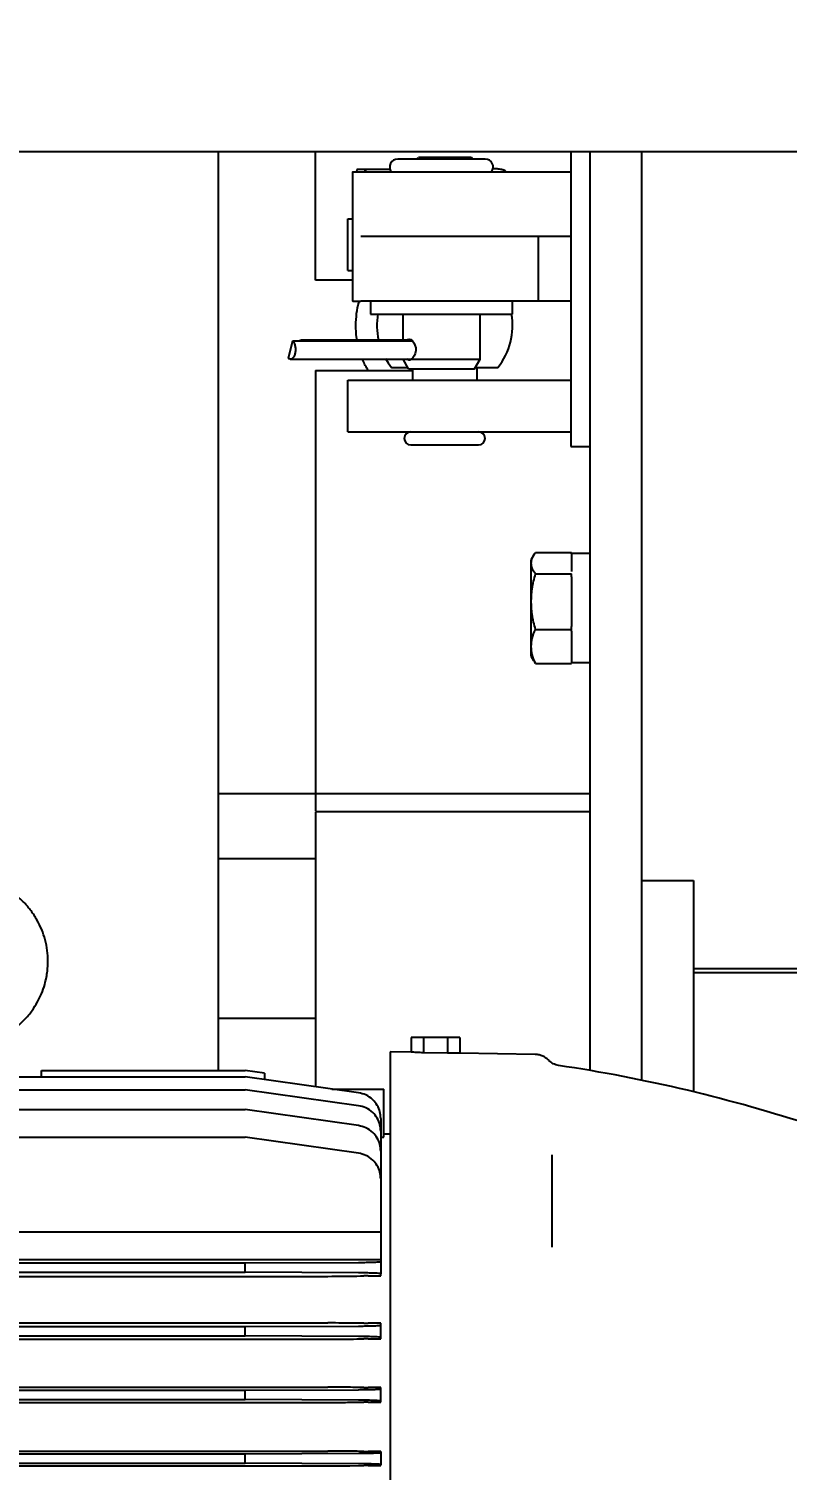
# Model space of a CAD drawing. Header units: millimetres. Extents: x 1293 to 41893, y 1011 to 26911.
# Drawn here: x 23903.7 to 24060.2, y 6788.2 to 7085.7 of the extents above; entities that cross this region are included whole.
import ezdxf

# ---------------------------------------------------------------- set-up
doc = ezdxf.new("R2010")
doc.units = ezdxf.units.MM
doc.header["$LTSCALE"] = 50
doc.layers.add('CAPA_1', color=7, linetype='Continuous')
doc.layers.add('MAQUINAS', color=11, linetype='Continuous')
doc.styles.add('SLDTEXTSTYLE0', font='TXT', dxfattribs={"width": 0.75})
doc.dimstyles.new('SLDDIMSTYLE0', dxfattribs={"dimtxt": 100, "dimasz": 100, "dimexe": 0, "dimexo": 0.0625, "dimgap": 25, "dimtad": 2, "dimdec": 0, "dimlfac": 1.5, "dimrnd": 1e-09, "dimzin": 12, "dimdsep": 46, "dimtxsty": 'SLDTEXTSTYLE0', "dimsah": 1, "dimcen": 0.09, "dimadec": 0, "dimazin": 3, "dimtfac": 1, "dimtdec": 0, "dimtofl": 0, "dimtmove": 0, "dimatfit": 3, "dimfxl": 1, "dimfrac": 2, "dimtolj": 1, "dimtzin": 12, "dimarcsym": 0})

# ---------------------------------------------------------------- blocks, each defined once
blk = doc.blocks.new('_D_28')
at = {"layer": 'CAPA_1', "transparency": 16777216}
for p, q in [((23097.89, 7144.96), (23097.89, 9212.28)), ((25942.46, 7144.96), (25942.46, 9212.28)), ((25942.46, 9162.28), (23097.89, 9162.28))]:
    blk.add_line(p, q, dxfattribs=at)
for points in [[(23097.89, 9162.28), (23197.89, 9146.89), (23197.89, 9177.66)], [(25942.46, 9162.28), (25842.46, 9177.66), (25842.46, 9146.89)]]:
    blk.add_solid(points, dxfattribs=at)
at = {"layer": 'CAPA_1', "transparency": 16777216, "insert": (24372.4, 9291.18), "char_height": 100, "attachment_point": 1, "style": 'SLDTEXTSTYLE0'}
blk.add_mtext('4267', dxfattribs=at)

msp = doc.modelspace()

# ---------------------------------------------------------------- linework, layer by layer
at = {"color": 7, "linetype": 'Continuous', "lineweight": 25}
for p, q in [((25245.9106964, 7060.3262403), (23794.4440298, 7060.3262403)), ((23982.6104941, 6877.5681195), (23982.6104941, 6874.4925455)), ((23992.6178988, 6877.5681195), (23982.6104941, 6877.5681195)), ((23985.1123453, 6877.5681195), (23985.1123453, 6874.3783772)), ((23990.1160476, 6877.5681195), (23990.1160476, 6874.2909909)), ((23992.6178988, 6877.5681195), (23992.6178988, 6874.3178656)), ((23982.6104941, 6874.4925455), (23978.2808631, 6874.5681195)), ((23978.2808631, 6874.5681195), (23978.2808631, 6667.2347861)), ((23990.1160476, 6874.2909909), (23985.1123453, 6874.3783772)), ((24008.1782329, 6874.046259), (23992.6178988, 6874.3178656)), ((23830.9808631, 6869.4218801), (23948.3141964, 6869.4218801)), ((23906.3141964, 6869.4218801), (23906.3141964, 6870.736766)), ((23906.3141964, 6870.736766), (23948.3141964, 6870.736766)), ((23952.3141964, 6870.1746026), (23948.3141964, 6870.736766)), ((23971.7231196, 6866.1319705), (23948.3141964, 6869.4218801)), ((23952.3141964, 6870.1746026), (23952.3141964, 6868.8597168)), ((23830.9808631, 6866.7550663), (23948.3141964, 6866.7550663)), ((23971.7231196, 6863.4651567), (23948.3141964, 6866.7550663)), ((23966.2479684, 6866.9014528), (23976.9808631, 6866.9014528)), ((23976.9808631, 6856.9905458), (23976.9808631, 6866.9014528)), ((23830.9808631, 6862.6491862), (23948.3141964, 6862.6491862)), ((23971.7231196, 6859.3592766), (23948.3141964, 6862.6491862)), ((23976.3141964, 6860.8505408), (23976.3141964, 6828.7697796)), ((23976.3141964, 6856.9905458), (23976.9808631, 6856.9905458)), ((23978.2808631, 6857.5681195), (23976.9808631, 6857.5681195)), ((23830.9808631, 6856.9546052), (23948.3141964, 6856.9546052)), ((23971.7231196, 6853.6646956), (23948.3141964, 6856.9546052)), ((24011.6141964, 6853.3092477), (24011.6141964, 6834.2426121)), ((23802.9808631, 6837.3987457), (23976.3141964, 6837.3987457)), ((23802.9808631, 6831.6833806), (23976.3141964, 6831.6833806)), ((23830.9808631, 6831.0004749), (23948.3141964, 6831.0004749)), ((23948.3141964, 6831.0004749), (23971.7231196, 6831.1153611)), ((23948.3141964, 6829.0690974), (23948.3141964, 6831.0004749)), ((23813.9171397, 6828.2394803), (23965.3779198, 6828.2394803)), ((23830.9808631, 6829.0690974), (23948.3141964, 6829.0690974)), ((23971.7231196, 6828.9542112), (23948.3141964, 6829.0690974)), ((23965.3779198, 6828.2394803), (23966.24065, 6828.2447005)), ((23973.7197048, 6828.3306781), (23972.8569746, 6828.3255385)), ((23973.7197048, 6828.3306781), (23976.3141964, 6828.3306781)), ((23976.3141964, 6828.3306781), (23976.3141964, 6828.7697796)), ((23813.9171397, 6818.6289524), (23965.3779198, 6818.6289524)), ((23966.24065, 6818.6240349), (23965.3779198, 6818.6289524)), ((23972.8569746, 6818.5477258), (23973.7197048, 6818.5428645)), ((23976.3141964, 6818.5428645), (23973.7197048, 6818.5428645)), ((23976.3141964, 6815.330395), (23976.3141964, 6818.5428645)), ((23830.9808631, 6817.8671416), (23948.3141964, 6817.8671416)), ((23830.9808631, 6815.935764), (23948.3141964, 6815.935764)), ((23948.3141964, 6817.8671416), (23971.7231196, 6817.9820278)), ((23948.3141964, 6815.935764), (23948.3141964, 6817.8671416)), ((23971.7231196, 6815.8208779), (23948.3141964, 6815.935764)), ((23813.9171397, 6815.2504256), (23965.3779198, 6815.2504256)), ((23965.3779198, 6815.2504256), (23966.24065, 6815.254983)), ((23973.7197048, 6815.330395), (23972.8569746, 6815.3258689)), ((23973.7197048, 6815.330395), (23976.3141964, 6815.330395)), ((23813.9171397, 6805.3807361), (23965.3779198, 6805.3807361)), ((23830.9808631, 6804.7338083), (23948.3141964, 6804.7338083)), ((23948.3141964, 6804.7338083), (23971.7231196, 6804.8486944)), ((23948.3141964, 6802.8024307), (23948.3141964, 6804.7338083)), ((23966.24065, 6805.3763253), (23965.3779198, 6805.3807361)), ((23972.8569746, 6805.3076578), (23973.7197048, 6805.3032695)), ((23976.3141964, 6805.3032695), (23973.7197048, 6805.3032695)), ((23976.3141964, 6805.033126), (23976.3141964, 6805.3032695)), ((23976.3141964, 6802.2763337), (23976.3141964, 6805.033126)), ((23813.9171397, 6802.2023062), (23965.3779198, 6802.2023062)), ((23830.9808631, 6802.8024307), (23948.3141964, 6802.8024307)), ((23971.7231196, 6802.6875445), (23948.3141964, 6802.8024307)), ((23965.3779198, 6802.2023062), (23966.24065, 6802.2065161)), ((23973.7197048, 6802.2763337), (23972.8569746, 6802.2721354)), ((23973.7197048, 6802.2763337), (23976.3141964, 6802.2763337)), ((23813.9171397, 6792.179148), (23965.3779198, 6792.179148)), ((23830.9808631, 6791.6004749), (23948.3141964, 6791.6004749)), ((23948.3141964, 6791.6004749), (23971.7231196, 6791.7153611)), ((23948.3141964, 6789.6690974), (23948.3141964, 6791.6004749)), ((23966.24065, 6792.1750129), (23965.3779198, 6792.179148)), ((23972.8569746, 6792.1105317), (23973.7197048, 6792.1064045)), ((23976.3141964, 6792.1064045), (23973.7197048, 6792.1064045)), ((23976.3141964, 6792.1064045), (23976.3141964, 6789.3697796)), ((23813.9171397, 6789.116083), (23965.3779198, 6789.116083)), ((23830.9808631, 6789.6690974), (23948.3141964, 6789.6690974)), ((23971.7231196, 6789.5542112), (23948.3141964, 6789.6690974)), ((23965.3779198, 6789.116083), (23966.24065, 6789.1201134)), ((23973.7197048, 6789.1870255), (23972.8569746, 6789.1829981)), ((23973.7197048, 6789.1870255), (23976.3141964, 6789.1870255)), ((23976.3141964, 6789.1870255), (23976.3141964, 6789.3697796))]:
    msp.add_line(p, q, dxfattribs=at)
at = {"color": 7, "linetype": 'Continuous', "lineweight": 25, "flags": 128}
msp.add_lwpolyline([(23966.24065, 6789.1201134), (23969.9457533, 6789.1553337), (23972.8569746, 6789.1829981)], dxfattribs=at)
at = {"color": 7, "linetype": 'Continuous', "lineweight": 25}
msp.add_arc((23965.659824, 6555.285004), 320, 71.790810503, 81.499941536, dxfattribs=at)
for points, knots in [([(23901.0916358, 6879.6251622), (23901.6933905, 6880.1404552), (23902.9075376, 6881.1801504), (23904.3639714, 6882.9859223), (23905.5055547, 6884.7956289), (23906.3741632, 6886.6129719), (23906.9703493, 6888.3244919), (23907.3437294, 6889.9016968), (23907.5886055, 6891.5070901), (23907.6903416, 6893.3495316), (23907.5455503, 6895.5059906), (23907.1159369, 6897.6875457), (23906.4055005, 6899.8108607), (23905.4303732, 6901.8257428), (23904.2084748, 6903.6997255), (23902.769064, 6905.3941434), (23901.3284163, 6906.7169946), (23899.9824907, 6907.7226076), (23898.6992507, 6908.5297518), (23897.1340792, 6909.3336601), (23895.125406, 6910.1305259), (23892.5679363, 6910.7426425), (23890.672482, 6910.8457143), (23889.6475298, 6910.9014495)], [0, 0, 0, 0, 0.0544021976, 0.1097661019, 0.1587698069, 0.2013519898, 0.2480451226, 0.2831589857, 0.3127051652, 0.3596691999, 0.4097843824, 0.4609949694, 0.5122005037, 0.5633885581, 0.6145647695, 0.6656838361, 0.7159344659, 0.748756986, 0.781148425, 0.820107238, 0.8696398426, 0.9295087543, 1, 1, 1, 1]), ([(23985.1123453, 6874.3783772), (23984.6454583, 6874.4091609), (23983.8116938, 6874.4641343), (23982.9775421, 6874.483864), (23982.6104941, 6874.4925455)], [0, 0, 0, 0, 0.5599745866, 1, 1, 1, 1]), ([(23992.6178988, 6874.3178656), (23992.1508511, 6874.3223302), (23991.3168481, 6874.3303027), (23990.4829547, 6874.3030027), (23990.1160476, 6874.2909909)], [0, 0, 0, 0, 0.56000720114, 1, 1, 1, 1]), ([(24011.0349144, 6872.7709156), (24010.8409295, 6872.9567474), (24010.4529598, 6873.3284109), (24009.7447866, 6873.7214336), (24008.9792133, 6873.9857696), (24008.4434656, 6874.0261265), (24008.1755918, 6874.046305)], [0, 0, 0, 0, 0.2500000011, 0.5000000014, 0.7500000011, 1, 1, 1, 1]), ([(24012.9589937, 6871.7700566), (24012.5933121, 6871.8575154), (24011.8619487, 6872.0324331), (24011.3018054, 6872.5341581), (24011.0217338, 6872.7850206)], [0, 0, 0, 0, 0.4999999985, 1, 1, 1, 1]), ([(23976.3141964, 6860.8505408), (23976.2804314, 6861.3042287), (23976.2107819, 6862.2400821), (23975.6389397, 6863.5777179), (23974.6768715, 6864.8025801), (23973.3369244, 6865.7579565), (23972.2493559, 6866.0100104), (23971.7231196, 6866.1319705)], [0, 0, 0, 0, 0.1785607693, 0.3683295918, 0.5630137686, 0.7885577054, 1, 1, 1, 1]), ([(23976.3141964, 6858.183727), (23976.2804314, 6858.6374149), (23976.2107819, 6859.5732683), (23975.6389397, 6860.9109041), (23974.6768715, 6862.1357663), (23973.3369244, 6863.0911427), (23972.2493559, 6863.3431966), (23971.7231196, 6863.4651567)], [0, 0, 0, 0, 0.1785607693, 0.3683295918, 0.5630137686, 0.7885577054, 1, 1, 1, 1]), ([(23976.3141964, 6854.0778469), (23976.2804314, 6854.5315348), (23976.2107819, 6855.4673882), (23975.6389397, 6856.805024), (23974.6768715, 6858.0298862), (23973.3369244, 6858.9852625), (23972.2493559, 6859.2373165), (23971.7231196, 6859.3592766)], [0, 0, 0, 0, 0.1785607693, 0.3683295918, 0.5630137686, 0.7885577054, 1, 1, 1, 1]), ([(23976.3141964, 6848.3832659), (23976.2804314, 6848.8369538), (23976.2107819, 6849.7728072), (23975.6389397, 6851.110443), (23974.6768715, 6852.3353052), (23973.3369244, 6853.2906816), (23972.2493559, 6853.5427355), (23971.7231196, 6853.6646956)], [0, 0, 0, 0, 0.1785607693, 0.3683295918, 0.5630137686, 0.7885577054, 1, 1, 1, 1]), ([(23971.7231196, 6831.1153611), (23972.1677074, 6831.1187339), (23973.0848801, 6831.125692), (23974.3299584, 6831.1519713), (23975.4090028, 6831.1911965), (23976.168465, 6831.2421758), (23976.2666715, 6831.2810031), (23976.3141964, 6831.2997927)], [0, 0, 0, 0, 0.1784612352, 0.368160733, 0.5628331568, 0.7884425028, 1, 1, 1, 1]), ([(23966.24065, 6828.2447005), (23967.4749882, 6828.2598609), (23969.679164, 6828.2869332), (23971.8859768, 6828.3137425), (23972.8569746, 6828.3255385)], [0, 0, 0, 0, 0.5599999233, 1, 1, 1, 1]), ([(23976.3141964, 6828.7697796), (23976.2804314, 6828.7856227), (23976.2107819, 6828.8183035), (23975.6389397, 6828.8650147), (23974.6768715, 6828.9077879), (23973.3369244, 6828.9411503), (23972.2493559, 6828.9499523), (23971.7231196, 6828.9542112)], [0, 0, 0, 0, 0.1785607693, 0.3683295918, 0.5630137686, 0.7885577054, 1, 1, 1, 1]), ([(23972.8569746, 6818.5477258), (23971.6214542, 6818.5619202), (23969.4151675, 6818.5872674), (23967.2106415, 6818.6128004), (23966.24065, 6818.6240349)], [0, 0, 0, 0, 0.5599999617, 1, 1, 1, 1]), ([(23971.7231196, 6817.9820278), (23972.1677074, 6817.9854006), (23973.0848801, 6817.9923586), (23974.3299584, 6818.0186379), (23975.4090028, 6818.0578632), (23976.168465, 6818.1088424), (23976.2666715, 6818.1476697), (23976.3141964, 6818.1664594)], [0, 0, 0, 0, 0.17846123522, 0.368160733, 0.56283315679, 0.78844250282, 1, 1, 1, 1]), ([(23976.3141964, 6815.6364463), (23976.2804314, 6815.6522894), (23976.2107819, 6815.6849701), (23975.6389397, 6815.7316814), (23974.6768715, 6815.7744545), (23973.3369244, 6815.807817), (23972.2493559, 6815.8166189), (23971.7231196, 6815.8208779)], [0, 0, 0, 0, 0.1785607693, 0.3683295918, 0.5630137686, 0.7885577054, 1, 1, 1, 1]), ([(23966.24065, 6815.254983), (23967.4754499, 6815.2682431), (23969.6804497, 6815.291922), (23971.8863698, 6815.3154963), (23972.8569746, 6815.3258689)], [0, 0, 0, 0, 0.5599999973, 1, 1, 1, 1]), ([(23972.8569746, 6805.3076578), (23971.6217538, 6805.3204553), (23969.4160023, 6805.3433082), (23967.2108965, 6805.3662368), (23966.24065, 6805.3763253)], [0, 0, 0, 0, 0.5600000013, 1, 1, 1, 1]), ([(23971.7231196, 6804.8486944), (23972.1677074, 6804.8520673), (23973.0848801, 6804.8590253), (23974.3299584, 6804.8853046), (23975.4090028, 6804.9245299), (23976.168465, 6804.9755091), (23976.2666715, 6805.0143364), (23976.3141964, 6805.033126)], [0, 0, 0, 0, 0.1784612352, 0.368160733, 0.5628331568, 0.7884425028, 1, 1, 1, 1]), ([(23966.24065, 6802.2065161), (23967.4756115, 6802.2187756), (23969.6809, 6802.2406675), (23971.8865074, 6802.2625202), (23972.8569746, 6802.2721354)], [0, 0, 0, 0, 0.5599999997, 1, 1, 1, 1]), ([(23976.3141964, 6802.5031129), (23976.2804314, 6802.5189561), (23976.2107819, 6802.5516368), (23975.6389397, 6802.5983481), (23974.6768715, 6802.6411212), (23973.3369244, 6802.6744837), (23972.2493559, 6802.6832856), (23971.7231196, 6802.6875445)], [0, 0, 0, 0, 0.17856076928, 0.3683295918, 0.56301376858, 0.78855770545, 1, 1, 1, 1]), ([(23972.8569746, 6792.1105317), (23971.6218699, 6792.122561), (23969.4163258, 6792.1440419), (23967.2109954, 6792.1655495), (23966.24065, 6792.1750129)], [0, 0, 0, 0, 0.5600000001, 1, 1, 1, 1]), ([(23971.7231196, 6791.7153611), (23972.1677074, 6791.7187339), (23973.0848801, 6791.725692), (23974.3299584, 6791.7519713), (23975.4090028, 6791.7911965), (23976.168465, 6791.8421758), (23976.2666715, 6791.8810031), (23976.3141964, 6791.8997927)], [0, 0, 0, 0, 0.1784612352, 0.368160733, 0.5628331568, 0.7884425028, 1, 1, 1, 1]), ([(23976.3141964, 6789.3697796), (23976.2804314, 6789.3856227), (23976.2107819, 6789.4183035), (23975.6389397, 6789.4650147), (23974.6768715, 6789.5077879), (23973.3369244, 6789.5411503), (23972.2493559, 6789.5499523), (23971.7231196, 6789.5542112)], [0, 0, 0, 0, 0.1785607693, 0.3683295918, 0.5630137686, 0.7885577054, 1, 1, 1, 1])]:
    msp.add_open_spline(points, degree=3, knots=knots, dxfattribs=at)
at = {"layer": 'MAQUINAS', "linetype": 'Continuous', "lineweight": 25}
for p, q in [((23942.8426964, 6870.736766), (23942.8426964, 7060.3262403)), ((23962.8426964, 7033.8435736), (23962.8426964, 7060.3262403)), ((24015.5093631, 7060.3262403), (24015.5093631, 6999.5102403)), ((24019.5093631, 6870.6669069), (24019.5093631, 7060.3262403)), ((24030.1760298, 6868.6034452), (24030.1760298, 7060.3262403)), ((23971.3560752, 7056.7022758), (23971.3286606, 7056.1769069)), ((23973.4907268, 7056.7022758), (23971.3560752, 7056.7022758)), ((23978.2426964, 7056.7102403), (23973.570323, 7056.7102403)), ((23997.8413276, 7058.8435736), (23979.8440653, 7058.8435736)), ((23983.997397, 7059.1769069), (23983.8049469, 7058.8435736)), ((23995.2137793, 7058.8435736), (23995.0213292, 7059.1769069)), ((23999.6847437, 7056.8426286), (23999.444404, 7056.8530474)), ((23970.4864018, 7056.1769069), (23970.4864018, 7042.8435736)), ((24001.4761497, 7056.1769069), (24015.5093631, 7056.1769069)), ((23969.5093631, 7035.8435736), (23969.5093631, 7046.5102403)), ((23970.5093631, 7042.8435736), (23970.5093631, 7029.5102403)), ((24015.5093631, 7042.8435736), (23972.2120737, 7042.8435736)), ((24008.8426964, 7029.5102403), (24008.8426964, 7042.8435736)), ((23970.5093631, 7033.8435736), (23962.8426964, 7033.8435736)), ((24015.5093631, 7029.5102403), (23972.2120737, 7029.5102403)), ((23974.1760298, 7029.5102403), (23974.1760298, 7026.8435736)), ((23980.8426964, 7026.8435736), (23980.8426964, 7021.4769069)), ((23996.8426964, 7017.5102403), (23996.8426964, 7026.8435736)), ((24003.5093631, 7026.8435736), (24003.5093631, 7029.5102403)), ((23958.1081901, 7021.2857416), (23957.1930635, 7017.734739)), ((23982.778476, 7021.2857416), (23958.1081901, 7021.2857416)), ((23982.3209127, 7021.4769069), (23959.8933801, 7021.4769069)), ((23957.6506268, 7017.5435736), (23982.3209127, 7017.5435736)), ((23962.8426964, 7015.1769069), (23962.8426964, 6924.3140039)), ((23962.8426964, 7015.1769069), (23982.8426964, 7015.1769069)), ((23980.8426964, 7017.5435736), (23980.8426964, 7017.5102403)), ((23980.8426964, 7017.5102403), (23981.997397, 7015.5102403)), ((23982.3209127, 7017.5435736), (23982.6089613, 7017.5350299)), ((23982.8426964, 7015.5102403), (23982.8426964, 7013.1769069)), ((23995.6879959, 7015.5102403), (23996.8426964, 7017.5102403)), ((23996.1760298, 7013.1769069), (23996.1760298, 7015.8435736)), ((23969.5093631, 7002.5102403), (23969.5093631, 7013.1769069)), ((23989.5093631, 7013.1769069), (24015.5093631, 7013.1769069)), ((23989.5093631, 7002.5102403), (24015.5093631, 7002.5102403)), ((24015.5093631, 6999.5102403), (24019.5093631, 6999.5102403)), ((24007.8340597, 6977.0164261), (24007.3493631, 6976.1769069)), ((24008.2425271, 6977.6228082), (24015.6826964, 6977.6228082)), ((24015.6826964, 6977.3921073), (24015.6826964, 6977.6228082)), ((24019.5093631, 6977.4335736), (24015.6826964, 6977.4335736)), ((24008.2425271, 6973.2202773), (24015.6826964, 6973.2202773)), ((24015.6826964, 6972.6204906), (24015.6826964, 6973.2202773)), ((24008.2425271, 6961.774376), (24015.6826964, 6961.774376)), ((24015.6826964, 6961.4052902), (24015.6826964, 6962.3741627)), ((24007.3493631, 6956.1769069), (24007.8340597, 6955.3373878)), ((24007.8730359, 6955.3598907), (24008.2425271, 6954.7310057)), ((24008.2425271, 6954.7310057), (24015.6826964, 6954.7310057)), ((24015.6826964, 6955.1000915), (24015.6826964, 6954.7310057)), ((24015.6826964, 6954.9202403), (24019.5093631, 6954.9202403)), ((24019.5093631, 6927.8435736), (23942.8426964, 6927.8435736)), ((24019.5093631, 6924.0806706), (23962.8426964, 6924.0806706)), ((23962.8426964, 6924.0806706), (23962.8426964, 6867.3800326)), ((23942.8426964, 6914.5102403), (23962.8426964, 6914.5102403)), ((24030.1760298, 6909.9712628), (24040.8426964, 6909.9712628)), ((24040.8426964, 6909.9712628), (24040.8426964, 6866.3258544)), ((24835.1465977, 6891.6757554), (24040.8426964, 6891.6757554)), ((24835.1465381, 6891.6736981), (24040.8426964, 6891.6736981)), ((24040.8426964, 6890.933961), (24835.1251157, 6890.933961)), ((23962.8426964, 6881.4522048), (23942.8426964, 6881.4522048))]:
    msp.add_line(p, q, dxfattribs=at)
at = {"layer": 'MAQUINAS', "linetype": 'Continuous', "lineweight": 25, "flags": 128}
for points in [[(23981.6796232, 7021.4769069), (23981.8679608, 7021.6298403), (23982.1685399, 7021.6812973), (23982.5024148, 7021.5764704), (23982.8438284, 7021.3175141), (23983.1414531, 7020.9410065), (23983.3783089, 7020.4531688), (23983.5169124, 7019.8890162), (23983.5361389, 7019.3151099), (23983.4348236, 7018.7409944), (23983.2242113, 7018.2225338), (23982.9450913, 7017.811961), (23982.6126849, 7017.5102403)], [(23977.3082714, 7017.6448663), (23977.8400705, 7016.7754093), (23978.5270431, 7015.8275766)]]:
    msp.add_lwpolyline(points, dxfattribs=at)
at = {"layer": 'MAQUINAS', "linetype": 'Continuous', "lineweight": 25}
for centre, radius, start, end in [((23973.7110446, 7055.9615877), 0.7617632, 100.645468995, 161.96759372), ((23979.8426964, 7057.1769069), 1.6666667, 90, 216.869897646), ((23997.8426964, 7057.1769069), 1.6666667, 323.130102354, 90), ((23989.5093631, 7024.5102403), 14, 170.324109208, 192.513303502), ((23989.5093631, 7024.5102403), 14, 321.672279499, 9.656383896), ((23982.5093631, 7001.1769069), 1.3333333, 90, 270), ((23996.5093631, 7001.1769069), 1.3333333, 270, 90)]:
    msp.add_arc(centre, radius, start, end, dxfattribs=at)
for points, knots in [([(23994.9235645, 7059.1769069), (23994.9494399, 7059.1769069), (23995.0468075, 7059.1769069), (23994.3391697, 7059.1769069), (23992.9096055, 7059.1769069), (23990.9069758, 7059.1769069), (23988.7086764, 7059.1769069), (23986.6192668, 7059.1769069), (23985.0047737, 7059.1769069), (23984.0766976, 7059.1769069), (23984.0899856, 7059.1769069), (23984.0951617, 7059.1769069)], [0, 0, 0, 0, 0.0452415461, 0.1702415461, 0.2952415461, 0.4202415461, 0.5452415461, 0.6702415461, 0.7952415461, 0.9202415461, 1, 1, 1, 1]), ([(24000.4173386, 7056.7877664), (24000.285273, 7056.8002495), (24000.0509047, 7056.8224023), (23999.7960074, 7056.8364825), (23999.6847437, 7056.8426286)], [0, 0, 0, 0, 0.5634960086, 1, 1, 1, 1]), ([(24002.2170343, 7056.1769069), (24002.1871908, 7056.2114184), (24002.0840783, 7056.3306596), (24001.866705, 7056.4651783), (24001.6106998, 7056.5816925), (24001.3555558, 7056.6560678), (24001.04518, 7056.7162433), (24000.722181, 7056.7623956), (24000.4698905, 7056.7833927), (24000.4173386, 7056.7877664)], [0, 0, 0, 0, 0.0592135203, 0.204589623, 0.3340122519, 0.4626496436, 0.6599839874, 0.9291749684, 1, 1, 1, 1]), ([(23970.5611855, 7056.1769069), (23970.5411759, 7056.1769069), (23970.4650362, 7056.1769069), (23971.0053836, 7056.1769069), (23972.1632036, 7056.1769069), (23973.9557436, 7056.1769069), (23976.2643053, 7056.1769069), (23979.0218538, 7056.1769069), (23982.1266293, 7056.1769069), (23985.4698514, 7056.1769069), (23988.9319483, 7056.1769069), (23992.3932061, 7056.1769069), (23995.7199939, 7056.1769069), (23998.835162, 7056.1769069), (24000.5958205, 7056.1769069), (24001.4761497, 7056.1769069)], [0, 0, 0, 0, 0.0288500446, 0.1097792075, 0.1907083705, 0.2716375334, 0.3525666964, 0.4334958593, 0.5144250223, 0.5953541852, 0.6762833482, 0.7572125111, 0.8381416741, 0.919070837, 1, 1, 1, 1]), ([(23969.5093631, 7046.5102403), (23969.5548496, 7046.5102403), (23969.6240261, 7046.5102403), (23970.2664124, 7046.5102403), (23970.4864018, 7046.5102403)], [0, 0, 0, 0, 0.6575433152, 1, 1, 1, 1]), ([(23969.5093631, 7035.8435736), (23969.5559312, 7035.8435736), (23969.627692, 7035.8435736), (23970.2802667, 7035.8435736), (23970.5093631, 7035.8435736)], [0, 0, 0, 0, 0.648934663, 1, 1, 1, 1]), ([(23970.5776077, 7029.5102403), (23970.5659404, 7029.5102403), (23970.5316313, 7029.5102403), (23971.0388346, 7029.5102403), (23971.820994, 7029.5102403), (23972.2120737, 7029.5102403)], [0, 0, 0, 0, 0.20486773358, 0.60243386679, 1, 1, 1, 1]), ([(23971.1760298, 7024.5102403), (23971.2137887, 7025.3241491), (23971.2893066, 7026.9519666), (23971.5741779, 7028.6330135), (23971.8631609, 7029.4563657), (23971.88207, 7029.5102403)], [0, 0, 0, 0, 0.483088404, 0.9661768079, 1, 1, 1, 1]), ([(23971.4595286, 7021.4769069), (23971.4167903, 7021.6740569), (23971.2011291, 7022.6688922), (23971.1871991, 7023.6908264), (23971.1760298, 7024.5102403)], [0, 0, 0, 0, 0.1981735099, 1, 1, 1, 1]), ([(23959.4668565, 7021.2857416), (23959.4901384, 7021.3130255), (23959.6305716, 7021.4775977), (23959.9571857, 7021.5248647), (23960.2196908, 7021.3654493), (23960.3509434, 7021.2857416)], [0, 0, 0, 0, 0.0903857828, 0.5451928914, 1, 1, 1, 1]), ([(23982.5920557, 7021.4890134), (23982.56389, 7021.4858305), (23982.490653, 7021.4775544), (23982.3855779, 7021.4771536), (23982.3209127, 7021.4769069)], [0, 0, 0, 0, 0.3845821151, 1, 1, 1, 1]), ([(23973.7296293, 7015.1769069), (23973.3158298, 7015.8852233), (23972.8693134, 7016.6495425), (23972.5849644, 7017.4825388), (23972.5641297, 7017.5435736)], [0, 0, 0, 0, 0.9267286212, 1, 1, 1, 1]), ([(23978.5468766, 7015.8435736), (23978.5374399, 7015.8435736), (23978.4956902, 7015.8435734), (23978.7383386, 7015.8435771), (23979.2768188, 7015.8435608), (23980.0222654, 7015.8436137), (23980.8447809, 7015.8434818), (23981.3987951, 7015.8434978), (23981.7555922, 7015.8435202), (23981.804976, 7015.8435232)], [0, 0, 0, 0, 0.0621940952, 0.2751559852, 0.4881178752, 0.7010797653, 0.8354861627, 0.9772298776, 1, 1, 1, 1]), ([(23980.8759487, 7017.5102403), (23980.8709753, 7017.5102403), (23980.8568096, 7017.5102403), (23981.1124512, 7017.5102403), (23981.4991188, 7017.5102403), (23981.6924525, 7017.5102403)], [0, 0, 0, 0, 0.2129250806, 0.6064625403, 1, 1, 1, 1]), ([(23982.6126849, 7017.5102403), (23982.5507501, 7017.4606493), (23982.4287214, 7017.3629412), (23982.2017739, 7017.3240862), (23981.9556017, 7017.3629412), (23981.7810467, 7017.4606493), (23981.6924525, 7017.5102403)], [0, 0, 0, 0, 0.2537713943, 0.5, 0.7462286057, 1, 1, 1, 1]), ([(23982.0080278, 7015.5102403), (23982.0248464, 7015.5102403), (23982.0601187, 7015.5102403), (23982.43659, 7015.5102403), (23983.0474193, 7015.5102403), (23983.8871967, 7015.5102403), (23984.9157394, 7015.5102403), (23986.095641, 7015.5102403), (23987.3809897, 7015.5102403), (23988.7225458, 7015.5102403), (23990.0687004, 7015.5102403), (23991.367781, 7015.5102403), (23992.5696802, 7015.5102403), (23993.6288878, 7015.5102403), (23994.5021715, 7015.5102403), (23995.1654037, 7015.5102403), (23995.5578951, 7015.5102403), (23995.7236211, 7015.5102403), (23995.6808469, 7015.5102403), (23995.677365, 7015.5102403)], [0, 0, 0, 0, 0.0569616674, 0.1194616674, 0.1819616674, 0.2444616674, 0.3069616674, 0.3694616674, 0.4319616674, 0.4944616674, 0.5569616674, 0.6194616674, 0.6819616674, 0.7444616674, 0.8069616674, 0.8694616674, 0.9319616674, 0.9944616674, 1, 1, 1, 1]), ([(23982.6126849, 7017.5102403), (23982.9390199, 7017.5102403), (23983.5916898, 7017.5102403), (23984.801892, 7017.5102403), (23986.1321477, 7017.5102403), (23987.5569622, 7017.5102403), (23989.0236597, 7017.5102403), (23990.4845934, 7017.5102403), (23991.8906176, 7017.5102403), (23993.1947589, 7017.5102403), (23994.353788, 7017.5102403), (23995.3276238, 7017.5102403), (23996.0888312, 7017.5102403), (23996.5929428, 7017.5102403), (23996.8398383, 7017.5102403), (23996.8167174, 7017.5102403), (23996.8094441, 7017.5102403)], [0, 0, 0, 0, 0.0743000241, 0.1486000482, 0.2229000723, 0.2972000964, 0.3715001205, 0.4458001446, 0.5201001687, 0.5944001927, 0.6687002168, 0.7430002409, 0.817300265, 0.8916002891, 0.9659003132, 1, 1, 1, 1]), ([(23995.8805313, 7015.8437214), (23996.0525481, 7015.8436674), (23996.7535797, 7015.8434475), (23997.7889602, 7015.8434726), (23998.9023457, 7015.843601), (23999.7422613, 7015.8435661), (24000.280289, 7015.8435757), (24000.5230406, 7015.8435735), (24000.4812882, 7015.8435736), (24000.4718515, 7015.8435736)], [0, 0, 0, 0, 0.0601309451, 0.2450557524, 0.4153317446, 0.5929337554, 0.7705357662, 0.948137777, 1, 1, 1, 1]), ([(23982.5361831, 6999.8435736), (23982.5282923, 6999.8435736), (23982.491625, 6999.8435736), (23982.6966193, 6999.8435736), (23983.1517439, 6999.8435736), (23983.8718475, 6999.8435736), (23984.803062, 6999.8435736), (23985.9166204, 6999.8435736), (23987.1678481, 6999.8435736), (23988.5091664, 6999.8435736), (23989.8888897, 6999.8435736), (23991.2540486, 6999.8435736), (23992.5521099, 6999.8435736), (23993.7334206, 6999.8435736), (23994.7517317, 6999.8435736), (23995.5710871, 6999.8435736), (23996.1481427, 6999.8435736), (23996.4723573, 6999.8435736), (23996.4795276, 6999.8435736), (23996.4825431, 6999.8435736)], [0, 0, 0, 0, 0.0171380243, 0.0796380243, 0.1421380243, 0.2046380243, 0.2671380243, 0.3296380243, 0.3921380243, 0.4546380243, 0.5171380243, 0.5796380243, 0.6421380243, 0.7046380243, 0.7671380243, 0.8296380243, 0.8921380243, 0.9546380243, 1, 1, 1, 1]), ([(24007.3493631, 6975.4215427), (24007.389564, 6975.7700267), (24007.475605, 6976.5158792), (24007.9759551, 6977.2380543), (24008.2425271, 6977.6228082)], [0, 0, 0, 0, 0.4672290805, 1, 1, 1, 1]), ([(24007.3493631, 6975.4215427), (24007.3493631, 6975.720857), (24007.3493631, 6976.1680753), (24007.3493631, 6976.1104314), (24007.3493631, 6976.0913673)], [0, 0, 0, 0, 0.6692800281, 1, 1, 1, 1]), ([(24015.6826964, 6977.3599386), (24015.6826964, 6977.3639371), (24015.6826964, 6977.3741801), (24015.6826964, 6976.6590163), (24015.6826964, 6975.4460792), (24015.6826964, 6974.2441866), (24015.6826964, 6973.6843115)], [0, 0, 0, 0, 0.1823060453, 0.4670128849, 0.7517197245, 1, 1, 1, 1]), ([(24008.2425271, 6973.2202773), (24007.9759551, 6973.6050311), (24007.475605, 6974.3272062), (24007.389564, 6975.0730587), (24007.3493631, 6975.4215427)], [0, 0, 0, 0, 0.5327709195, 1, 1, 1, 1]), ([(24007.3493631, 6967.4973266), (24007.389564, 6968.4033312), (24007.475605, 6970.3424327), (24007.9759551, 6972.2199765), (24008.2425271, 6973.2202773)], [0, 0, 0, 0, 0.4672290805, 1, 1, 1, 1]), ([(24008.2425271, 6961.774376), (24007.9759551, 6962.7746767), (24007.475605, 6964.6522206), (24007.389564, 6966.591322), (24007.3493631, 6967.4973266)], [0, 0, 0, 0, 0.5327709195, 1, 1, 1, 1]), ([(24007.3493631, 6958.2526908), (24007.389564, 6958.8102115), (24007.475605, 6960.0034604), (24007.9759551, 6961.1588291), (24008.2425271, 6961.774376)], [0, 0, 0, 0, 0.4672290805, 1, 1, 1, 1]), ([(24008.2425271, 6954.7310057), (24007.9759551, 6955.3465525), (24007.475605, 6956.5019213), (24007.389564, 6957.6951702), (24007.3493631, 6958.2526908)], [0, 0, 0, 0, 0.5327709195, 1, 1, 1, 1]), ([(24007.3493631, 6956.2624465), (24007.3493631, 6956.2471142), (24007.3493631, 6956.2014724), (24007.3493631, 6956.833582), (24007.3493631, 6957.7796545), (24007.3493631, 6958.2526908)], [0, 0, 0, 0, 0.2018698921, 0.6009349461, 1, 1, 1, 1])]:
    msp.add_open_spline(points, degree=3, knots=knots, dxfattribs=at)
for points in [[(23974.1760298, 7026.8435736), (23974.2306149, 7026.8435736), (23974.3397851, 7026.8435736), (23975.2119038, 7026.8435736), (23976.5673793, 7026.8435736), (23978.4054315, 7026.8435736), (23980.6416765, 7026.8435736), (23983.1938604, 7026.8435736), (23985.9629184, 7026.8435736), (23987.8827704, 7026.8435736), (23988.8426964, 7026.8435736)], [(23988.8426964, 7026.8435736), (23989.8026225, 7026.8435736), (23991.7224745, 7026.8435736), (23994.4915325, 7026.8435736), (23997.0437163, 7026.8435736), (23999.2799614, 7026.8435736), (24001.1180135, 7026.8435736), (24002.473489, 7026.8435736), (24003.3456078, 7026.8435736), (24003.454778, 7026.8435736), (24003.5093631, 7026.8435736)], [(23958.1081901, 7021.2857416), (23958.2270269, 7021.1483533), (23958.4647006, 7020.8735767), (23958.6786168, 7020.1814534), (23958.7410065, 7019.4064514), (23958.6361519, 7018.6424235), (23958.3812601, 7018.0105128), (23958.0163799, 7017.6117489), (23957.5908413, 7017.4827056), (23957.3256561, 7017.6507279), (23957.1930635, 7017.734739)], [(23969.5093631, 7013.1769069), (23969.5837973, 7013.1769069), (23969.7326658, 7013.1769069), (23970.9219186, 7013.1769069), (23972.7702943, 7013.1769069), (23975.2767291, 7013.1769069), (23978.3261542, 7013.1769069), (23981.8064049, 7013.1769069), (23985.582393, 7013.1769069), (23988.2003731, 7013.1769069), (23989.5093631, 7013.1769069)], [(23969.5093631, 7002.5102403), (23969.5837973, 7002.5102403), (23969.7326658, 7002.5102403), (23970.9219186, 7002.5102403), (23972.7702943, 7002.5102403), (23975.2767291, 7002.5102403), (23978.3261542, 7002.5102403), (23981.8064049, 7002.5102403), (23985.582393, 7002.5102403), (23988.2003731, 7002.5102403), (23989.5093631, 7002.5102403)], [(24007.3493631, 6967.4973266), (24007.3493631, 6968.354201), (24007.3493631, 6970.0679499), (24007.3493631, 6972.3380519), (24007.3493631, 6974.23971), (24007.3493631, 6975.0275985), (24007.3493631, 6975.4215427)], [(24015.6826964, 6972.6204906), (24015.6826964, 6971.8510147), (24015.6826964, 6970.3120629), (24015.6826964, 6967.6756223), (24015.6826964, 6964.9650044), (24015.6826964, 6963.2377766), (24015.6826964, 6962.3741627)], [(24007.3493631, 6958.2526908), (24007.3493631, 6958.8376331), (24007.3493631, 6960.0075176), (24007.3493631, 6962.32582), (24007.3493631, 6964.8744221), (24007.3493631, 6966.6230251), (24007.3493631, 6967.4973266)], [(24015.6826964, 6961.4052902), (24015.6826964, 6960.6203452), (24015.6826964, 6959.0504551), (24015.6826964, 6957.1826879), (24015.6826964, 6955.7600796), (24015.6826964, 6955.3200875), (24015.6826964, 6955.1000915)]]:
    msp.add_open_spline(points, degree=3, dxfattribs=at)

# ---------------------------------------------------------------- dimensions: what is measured, and where the dimension line sits
at = {"layer": 'CAPA_1'}
dim = msp.add_linear_dim(base=(23097.8900298, 9162.2750488), p1=(25942.4620298, 7081.4622403), p2=(23097.8900298, 7081.4622403), dimstyle='SLDDIMSTYLE0', dxfattribs=at)
dim.commit()
dim.dimension.update_dxf_attribs({"geometry": '_D_28', "text_midpoint": (24520.1760298, 9162.2750488), "dimtype": 160})

doc.saveas('drawing.dxf')
